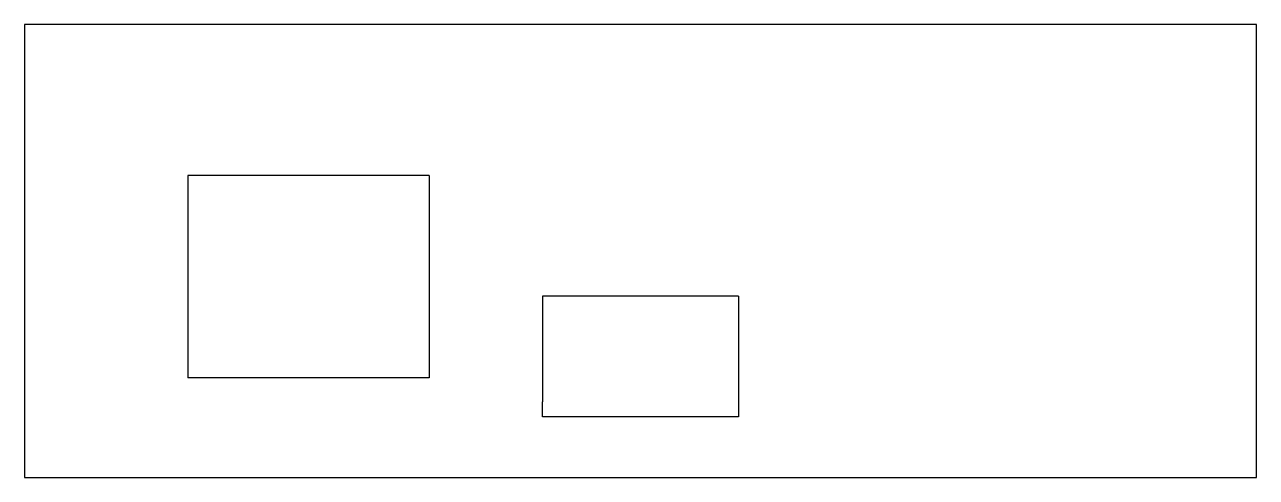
# Model space of a CAD drawing. Extents: x 33.3 to 114.9, y -19.1 to 10.9.
import ezdxf

# ---------------------------------------------------------------- set-up
doc = ezdxf.new("R2010")
doc.units = 0
doc.layers.get('0').update_dxf_attribs({"linetype": 'CONTINUOUS'})

msp = doc.modelspace()

# ---------------------------------------------------------------- linework, layer by layer
for p, q in [((114.898, 10.945), (33.294, 10.945)), ((33.294, 10.945), (33.294, -14.055)), ((114.898, -14.055), (114.898, 10.945)), ((44.096, 0.945), (44.096, -12.455)), ((60.096, 0.945), (44.096, 0.945)), ((60.096, 0.945), (60.096, -12.455)), ((80.596, -7.055), (67.596, -7.055)), ((67.596, -7.055), (67.596, -14.055)), ((80.596, -7.055), (80.596, -14.055)), ((60.096, -12.455), (44.096, -12.455)), ((33.294, -14.055), (33.294, -19.055)), ((67.596, -15.055), (67.596, -14.055)), ((80.596, -14.055), (80.596, -15.055)), ((114.898, -19.055), (114.898, -14.055)), ((80.596, -15.055), (67.596, -15.055)), ((33.294, -19.055), (114.898, -19.055))]:
    msp.add_line(p, q)

doc.saveas('drawing.dxf')
